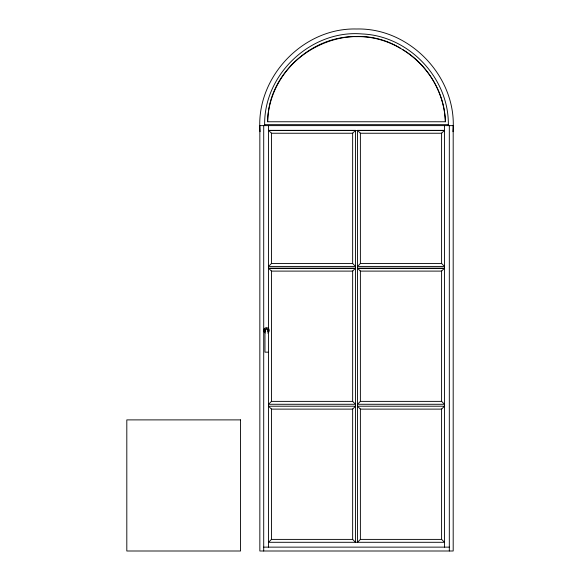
<?xml version="1.0" encoding="UTF-8"?>
<svg xmlns="http://www.w3.org/2000/svg" width="580" height="580" viewBox="0 0 580 580"><rect width="100%" height="100%" fill="white"/><g stroke="black" fill="none" stroke-linecap="round" stroke-linejoin="round"><path stroke-width="0.87" d="M264.668 125.628C263.298 74.428 311.257 29.355 362.282 33.966C409.219 35.866 449.427 78.655 448.325 125.628M452.951 131.696C457.794 78.017 410.386 27.535 356.512 29C302.644 27.535 255.236 78.017 260.079 131.696M402.998 49.764C427.902 64.786 444.324 92.691 445.367 121.756L267.656 121.756C268.134 57.239 345.825 14.37 400.664 48.379M267.656 121.756C268.504 75.697 310.373 35.554 356.512 36.649C402.629 35.583 444.505 75.617 445.367 121.756M355.547 130.348L352.647 133.248L271.44 133.248L268.54 130.348L355.547 130.348L355.547 542.3L352.647 539.4L352.647 408.936M264.705 124.656L448.325 124.656M357.483 130.348L444.49 130.348L441.59 133.248L360.383 133.248L357.483 130.348L357.483 542.3L360.383 539.4L360.383 408.936M268.54 130.457L444.49 130.457M271.375 263.523L352.712 263.523M360.318 263.523L441.648 263.523L444.49 266.423L357.483 266.423L360.383 263.523L360.383 133.059M268.54 268.359L355.547 268.359M357.483 268.359L444.49 268.359M268.047 352.161L264.966 352.161L264.958 330.433M271.375 401.382L352.712 401.382M360.318 401.382L441.648 401.382L444.49 404.282L357.483 404.282L360.383 401.382L360.383 270.925M271.375 539.4L352.712 539.4M360.318 539.4L441.648 539.4L444.49 542.3L268.54 542.3L271.44 539.4L271.44 408.936M263.704 547.136L449.319 547.136M449.319 125.628L449.319 551M444.49 125.628L444.49 547.136M441.59 133.059L441.59 263.523M441.59 270.925L441.59 401.382M441.59 408.936L441.59 539.4M352.647 133.059L352.647 263.523L355.547 266.423L268.54 266.423L271.44 263.523L271.44 133.059M352.647 270.925L352.647 401.382L355.547 404.282L268.54 404.282L271.44 401.382L271.44 270.925M268.54 125.628L268.54 329.483M268.54 331.289L268.54 547.136M263.704 125.628L263.704 551M267.576 333.029A2.806 2.806 0 0 0 266.59 327.635L266.293 327.642A2.806 2.806 0 0 0 265.292 332.964M265.096 329.81L265.038 329.955A3.038 2.146 0 0 0 265.038 330.912L265.357 331.47A1.544 1.544 0 0 1 265.43 329.324L266.184 328.925A1.109 0.783 0 0 1 266.829 328.925L267.974 329.955A3.038 2.146 0 0 1 267.974 330.912L267.656 331.47A1.544 1.544 0 0 0 267.583 329.324A1.544 1.544 0 0 0 265.43 329.324L265.096 329.81M355.547 268.207L352.647 271.106L271.44 271.106L268.54 268.207L355.547 268.207M444.49 268.207L441.59 271.106L360.383 271.106L357.483 268.207L444.49 268.207M355.547 406.217L352.647 409.117L271.44 409.117L268.54 406.217L355.547 406.217M444.49 406.217L441.59 409.117L360.383 409.117L357.483 406.217L444.49 406.217M453.19 125.628L259.84 125.628L259.84 551L453.19 551L453.19 125.628M240.562 419.891L126.81 419.891L126.81 551L240.562 551L240.562 419.891"/></g></svg>
